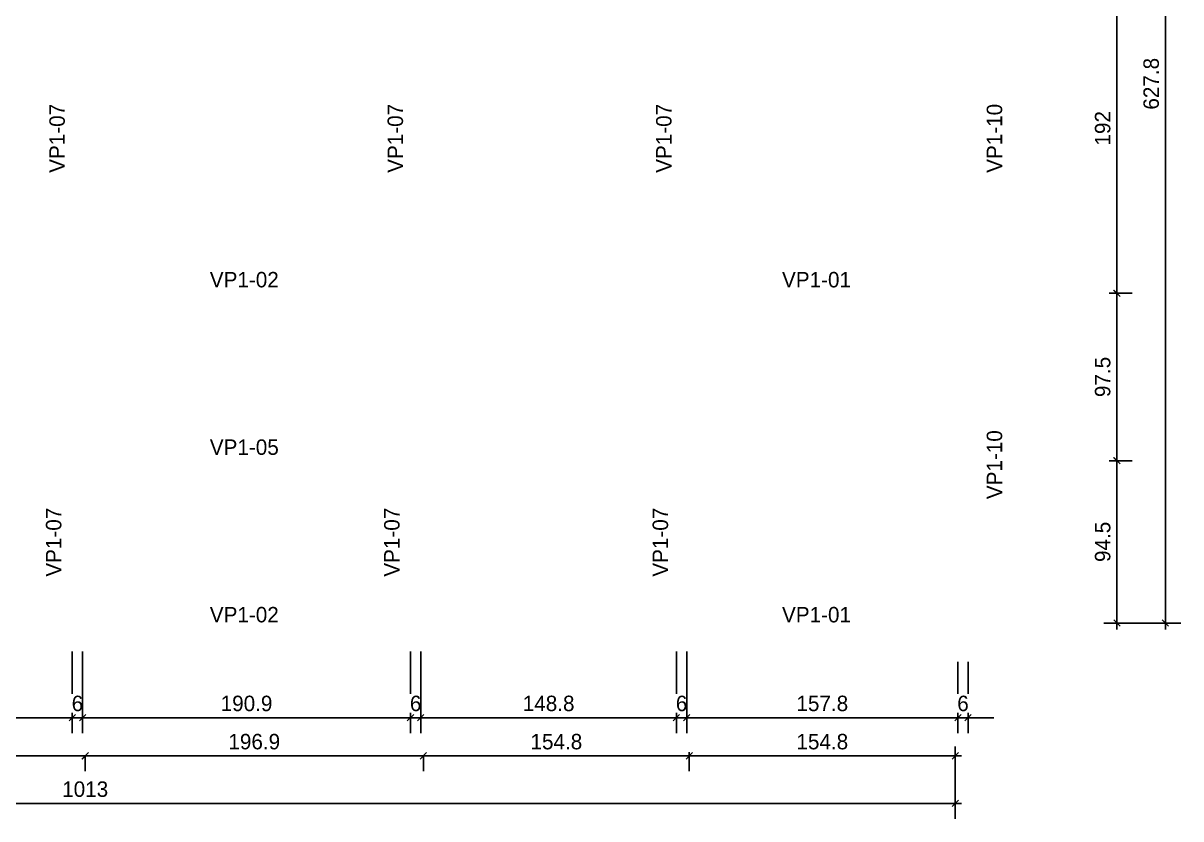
# Model space of a CAD drawing. Header units: millimetres. Extents: x 19442 to 19711, y 4351 to 4752.
# Drawn here: x 19448.81 to 19455.55, y 4514.73 to 4519.36 of the extents above; entities that cross this region are included whole.
import ezdxf

# ---------------------------------------------------------------- set-up
doc = ezdxf.new("R2010")
doc.units = ezdxf.units.MM
doc.layers.add('0 @ 0.5', color=7, linetype='Continuous')
doc.layers.add('TEXTO @ 0.5', color=2, linetype='Continuous')
doc.styles.add('century gothic', font='GOTHIC.TTF')
doc.dimstyles.new('ANOTATIVE CM SMCONSTRUCCIONES', dxfattribs={"dimscale": 0, "dimtxt": 0.18, "dimasz": 0.15, "dimexe": 0.18, "dimexo": 0.18, "dimgap": 0.07, "dimtad": 1, "dimdec": 1, "dimlfac": 100, "dimdsep": 46, "dimtxsty": 'century gothic', "dimblk1": 'FLECHA1', "dimblk2": 'FLECHA1', "dimsah": 1, "dimcen": 0.18, "dimdle": 0.075, "dimclrd": 1, "dimclre": 1, "dimclrt": 2, "dimaunit": 1, "dimadec": 0, "dimazin": 2, "dimtfac": 0.75, "dimtdec": 1, "dimtix": 1, "dimtmove": 2, "dimatfit": 3, "dimfxl": 0.09, "dimtvp": 1.5, "dimtfill": 1, "dimtolj": 1, "dimtzin": 0, "dimarcsym": 0})

# ---------------------------------------------------------------- blocks, each defined once
blk = doc.blocks.new('FLECHA1')
at = {"color": 1}
blk.add_line((-1, 0), (0.496, 0), dxfattribs=at)
at = {"color": 4}
blk.add_line((-0.246, -0.248), (0.248, 0.25), dxfattribs=at)
blk = doc.blocks.new('*D424')
at = {"color": 1, "lineweight": -2, "transparency": 16777216}
for p, q in [((19449.173, 4515.0994), (19449.173, 4515.0046)), ((19447.2042, 4515.0891), (19447.2042, 4515.0046)), ((19447.2792, 4515.0946), (19449.098, 4515.0946))]:
    blk.add_line(p, q, dxfattribs=at)
at = {"layer": 'Defpoints', "color": 0, "transparency": 16777216}
for p in [(19447.2042, 4515.1791), (19449.173, 4515.1894), (19449.173, 4515.0946)]:
    blk.add_point(p, dxfattribs=at)
at = {"color": 1, "lineweight": -2, "transparency": 16777216, "xscale": 0.075, "yscale": 0.075, "zscale": 0.075, "rotation": 180}
blk.add_blockref('FLECHA1', (19447.2042, 4515.0946), dxfattribs=at)
at = {"color": 1, "lineweight": -2, "transparency": 16777216, "xscale": 0.075, "yscale": 0.075, "zscale": 0.075}
blk.add_blockref('FLECHA1', (19449.173, 4515.0946), dxfattribs=at)
at = {"color": 2, "transparency": 16777216, "insert": (19448.1886, 4515.1768), "char_height": 0.09, "attachment_point": 5, "style": 'century gothic', "bg_fill": 3, "box_fill_scale": 1.1, "bg_fill_color": 256, "bg_fill_true_color": 13158600, "bg_fill_transparency": 0}
blk.add_mtext('\\A1;196.9', dxfattribs=at)
blk = doc.blocks.new('*D425')
at = {"color": 1, "lineweight": -2, "transparency": 16777216}
for p, q in [((19449.173, 4515.0994), (19449.173, 4515.0046)), ((19449.248, 4515.0946), (19451.0667, 4515.0946))]:
    blk.add_line(p, q, dxfattribs=at)
at = {"layer": 'Defpoints', "color": 0, "transparency": 16777216}
for p in [(19449.173, 4515.1894), (19451.1417, 4515.0946), (19451.1417, 4515.0946)]:
    blk.add_point(p, dxfattribs=at)
at = {"color": 1, "lineweight": -2, "transparency": 16777216, "xscale": 0.075, "yscale": 0.075, "zscale": 0.075, "rotation": 180}
blk.add_blockref('FLECHA1', (19449.173, 4515.0946), dxfattribs=at)
at = {"color": 1, "lineweight": -2, "transparency": 16777216, "xscale": 0.075, "yscale": 0.075, "zscale": 0.075}
blk.add_blockref('FLECHA1', (19451.1417, 4515.0946), dxfattribs=at)
at = {"color": 2, "transparency": 16777216, "insert": (19450.1573, 4515.1768), "char_height": 0.09, "attachment_point": 5, "style": 'century gothic', "bg_fill": 3, "box_fill_scale": 1.1, "bg_fill_color": 256, "bg_fill_true_color": 13158600, "bg_fill_transparency": 0}
blk.add_mtext('\\A1;196.9', dxfattribs=at)
blk = doc.blocks.new('*D426')
at = {"color": 1, "lineweight": -2, "transparency": 16777216}
for p, q in [((19452.6898, 4515.1169), (19452.6898, 4515.0046)), ((19454.2379, 4515.1494), (19454.2379, 4515.0046)), ((19452.7648, 4515.0946), (19454.1629, 4515.0946))]:
    blk.add_line(p, q, dxfattribs=at)
at = {"layer": 'Defpoints', "color": 0, "transparency": 16777216}
for p in [(19454.2379, 4515.2394), (19452.6898, 4515.2069), (19454.2379, 4515.0946)]:
    blk.add_point(p, dxfattribs=at)
at = {"color": 1, "lineweight": -2, "transparency": 16777216, "xscale": 0.075, "yscale": 0.075, "zscale": 0.075, "rotation": 180}
blk.add_blockref('FLECHA1', (19452.6898, 4515.0946), dxfattribs=at)
at = {"color": 1, "lineweight": -2, "transparency": 16777216, "xscale": 0.075, "yscale": 0.075, "zscale": 0.075}
blk.add_blockref('FLECHA1', (19454.2379, 4515.0946), dxfattribs=at)
at = {"color": 2, "transparency": 16777216, "insert": (19453.4639, 4515.1768), "char_height": 0.09, "attachment_point": 5, "style": 'century gothic', "bg_fill": 3, "box_fill_scale": 1.1, "bg_fill_color": 256, "bg_fill_true_color": 13158600, "bg_fill_transparency": 0}
blk.add_mtext('\\A1;154.8', dxfattribs=at)
blk = doc.blocks.new('*D427')
at = {"color": 1, "lineweight": -2, "transparency": 16777216}
for p, q in [((19454.2379, 4515.1494), (19454.2379, 4514.7279)), ((19444.108, 4515.0891), (19444.108, 4514.7279)), ((19444.183, 4514.8179), (19454.1629, 4514.8179))]:
    blk.add_line(p, q, dxfattribs=at)
at = {"layer": 'Defpoints', "color": 0, "transparency": 16777216}
for p in [(19454.2379, 4515.2394), (19444.108, 4515.1791), (19454.2379, 4514.8179)]:
    blk.add_point(p, dxfattribs=at)
at = {"color": 1, "lineweight": -2, "transparency": 16777216, "xscale": 0.075, "yscale": 0.075, "zscale": 0.075, "rotation": 180}
blk.add_blockref('FLECHA1', (19444.108, 4514.8179), dxfattribs=at)
at = {"color": 1, "lineweight": -2, "transparency": 16777216, "xscale": 0.075, "yscale": 0.075, "zscale": 0.075}
blk.add_blockref('FLECHA1', (19454.2379, 4514.8179), dxfattribs=at)
at = {"color": 2, "transparency": 16777216, "insert": (19449.173, 4514.9001), "char_height": 0.09, "attachment_point": 5, "style": 'century gothic', "bg_fill": 3, "box_fill_scale": 1.1, "bg_fill_color": 256, "bg_fill_true_color": 13158600, "bg_fill_transparency": 0}
blk.add_mtext('\\A1;1013', dxfattribs=at)
blk = doc.blocks.new('*D430')
at = {"color": 1, "lineweight": -2, "transparency": 16777216}
for p, q in [((19455.1373, 4519.7075), (19455.2686, 4519.7075)), ((19455.1786, 4519.6325), (19455.1786, 4517.8625)), ((19455.1343, 4517.7875), (19455.2686, 4517.7875))]:
    blk.add_line(p, q, dxfattribs=at)
at = {"layer": 'Defpoints', "color": 0, "transparency": 16777216}
for p in [(19455.0473, 4519.7075), (19455.0443, 4517.7875), (19455.1786, 4517.7875)]:
    blk.add_point(p, dxfattribs=at)
at = {"color": 1, "lineweight": -2, "transparency": 16777216, "xscale": 0.075, "yscale": 0.075, "zscale": 0.075}
for p, rotation in [((19455.1786, 4519.7075), 90), ((19455.1786, 4517.7875), 270)]:
    blk.add_blockref('FLECHA1', p, dxfattribs=dict(at, rotation=rotation))
at = {"color": 2, "transparency": 16777216, "insert": (19455.0963, 4518.7475), "char_height": 0.09, "attachment_point": 5, "rotation": 90, "style": 'century gothic', "bg_fill": 3, "box_fill_scale": 1.1, "bg_fill_color": 256, "bg_fill_true_color": 13158600, "bg_fill_transparency": 0}
blk.add_mtext('\\A1;192', dxfattribs=at)
blk = doc.blocks.new('*D431')
at = {"color": 1, "lineweight": -2, "transparency": 16777216}
for p, q in [((19455.1343, 4517.7875), (19455.2686, 4517.7875)), ((19455.1786, 4517.7125), (19455.1786, 4516.8875)), ((19455.1331, 4516.8125), (19455.2686, 4516.8125))]:
    blk.add_line(p, q, dxfattribs=at)
at = {"layer": 'Defpoints', "color": 0, "transparency": 16777216}
for p in [(19455.0443, 4517.7875), (19455.0431, 4516.8125), (19455.1786, 4516.8125)]:
    blk.add_point(p, dxfattribs=at)
at = {"color": 1, "lineweight": -2, "transparency": 16777216, "xscale": 0.075, "yscale": 0.075, "zscale": 0.075}
for p, rotation in [((19455.1786, 4517.7875), 90), ((19455.1786, 4516.8125), 270)]:
    blk.add_blockref('FLECHA1', p, dxfattribs=dict(at, rotation=rotation))
at = {"color": 2, "transparency": 16777216, "insert": (19455.0963, 4517.3), "char_height": 0.09, "attachment_point": 5, "rotation": 90, "style": 'century gothic', "bg_fill": 3, "box_fill_scale": 1.1, "bg_fill_color": 256, "bg_fill_true_color": 13158600, "bg_fill_transparency": 0}
blk.add_mtext('\\A1;97.5', dxfattribs=at)
blk = doc.blocks.new('*D432')
at = {"color": 1, "lineweight": -2, "transparency": 16777216}
for p, q in [((19455.1331, 4516.8125), (19455.2686, 4516.8125)), ((19455.1786, 4516.7375), (19455.1786, 4515.9425)), ((19455.1023, 4515.8675), (19455.2686, 4515.8675))]:
    blk.add_line(p, q, dxfattribs=at)
at = {"layer": 'Defpoints', "color": 0, "transparency": 16777216}
for p in [(19455.0431, 4516.8125), (19455.0123, 4515.8675), (19455.1786, 4515.8675)]:
    blk.add_point(p, dxfattribs=at)
at = {"color": 1, "lineweight": -2, "transparency": 16777216, "xscale": 0.075, "yscale": 0.075, "zscale": 0.075}
for p, rotation in [((19455.1786, 4516.8125), 90), ((19455.1786, 4515.8675), 270)]:
    blk.add_blockref('FLECHA1', p, dxfattribs=dict(at, rotation=rotation))
at = {"color": 2, "transparency": 16777216, "insert": (19455.0963, 4516.34), "char_height": 0.09, "attachment_point": 5, "rotation": 90, "style": 'century gothic', "bg_fill": 3, "box_fill_scale": 1.1, "bg_fill_color": 256, "bg_fill_true_color": 13158600, "bg_fill_transparency": 0}
blk.add_mtext('\\A1;94.5', dxfattribs=at)
blk = doc.blocks.new('*D433')
at = {"color": 1, "lineweight": -2, "transparency": 16777216}
for p, q in [((19455.1023, 4522.1459), (19455.551, 4522.1459)), ((19455.461, 4522.0709), (19455.461, 4515.9425)), ((19455.1023, 4515.8675), (19455.551, 4515.8675))]:
    blk.add_line(p, q, dxfattribs=at)
at = {"layer": 'Defpoints', "color": 0, "transparency": 16777216}
for p in [(19455.0123, 4522.1459), (19455.0123, 4515.8675), (19455.461, 4515.8675)]:
    blk.add_point(p, dxfattribs=at)
at = {"color": 1, "lineweight": -2, "transparency": 16777216, "xscale": 0.075, "yscale": 0.075, "zscale": 0.075}
for p, rotation in [((19455.461, 4522.1459), 90), ((19455.461, 4515.8675), 270)]:
    blk.add_blockref('FLECHA1', p, dxfattribs=dict(at, rotation=rotation))
at = {"color": 2, "transparency": 16777216, "insert": (19455.3787, 4519.0067), "char_height": 0.09, "attachment_point": 5, "rotation": 90, "style": 'century gothic', "bg_fill": 3, "box_fill_scale": 1.1, "bg_fill_color": 256, "bg_fill_true_color": 13158600, "bg_fill_transparency": 0}
blk.add_mtext('\\A1;627.8', dxfattribs=at)
blk = doc.blocks.new('*D441')
at = {"color": 1, "lineweight": -2, "transparency": 16777216}
for p, q in [((19452.6898, 4515.1169), (19452.6898, 4515.0046)), ((19451.1417, 4515.0946), (19451.1417, 4515.0046)), ((19451.2167, 4515.0946), (19452.6148, 4515.0946))]:
    blk.add_line(p, q, dxfattribs=at)
at = {"layer": 'Defpoints', "color": 0, "transparency": 16777216}
for p in [(19451.1417, 4515.1846), (19452.6898, 4515.2069), (19452.6898, 4515.0946)]:
    blk.add_point(p, dxfattribs=at)
at = {"color": 1, "lineweight": -2, "transparency": 16777216, "xscale": 0.075, "yscale": 0.075, "zscale": 0.075, "rotation": 180}
blk.add_blockref('FLECHA1', (19451.1417, 4515.0946), dxfattribs=at)
at = {"color": 1, "lineweight": -2, "transparency": 16777216, "xscale": 0.075, "yscale": 0.075, "zscale": 0.075}
blk.add_blockref('FLECHA1', (19452.6898, 4515.0946), dxfattribs=at)
at = {"color": 2, "transparency": 16777216, "insert": (19451.9158, 4515.1768), "char_height": 0.09, "attachment_point": 5, "style": 'century gothic', "bg_fill": 3, "box_fill_scale": 1.1, "bg_fill_color": 256, "bg_fill_true_color": 13158600, "bg_fill_transparency": 0}
blk.add_mtext('\\A1;154.8', dxfattribs=at)
blk = doc.blocks.new('*D472')
at = {"color": 1, "lineweight": -2, "transparency": 16777216}
for p, q in [((19447.1892, 4515.7025), (19447.1892, 4515.2268)), ((19449.098, 4515.7025), (19449.098, 4515.2268)), ((19447.2642, 4515.3168), (19449.023, 4515.3168))]:
    blk.add_line(p, q, dxfattribs=at)
at = {"layer": 'Defpoints', "color": 0, "transparency": 16777216}
for p in [(19447.1892, 4515.7925), (19449.098, 4515.7925), (19449.098, 4515.3168)]:
    blk.add_point(p, dxfattribs=at)
at = {"color": 1, "lineweight": -2, "transparency": 16777216, "xscale": 0.075, "yscale": 0.075, "zscale": 0.075, "rotation": 180}
blk.add_blockref('FLECHA1', (19447.1892, 4515.3168), dxfattribs=at)
at = {"color": 1, "lineweight": -2, "transparency": 16777216, "xscale": 0.075, "yscale": 0.075, "zscale": 0.075}
blk.add_blockref('FLECHA1', (19449.098, 4515.3168), dxfattribs=at)
at = {"color": 2, "transparency": 16777216, "insert": (19448.1436, 4515.3991), "char_height": 0.09, "attachment_point": 5, "style": 'century gothic', "bg_fill": 3, "box_fill_scale": 1.1, "bg_fill_color": 256, "bg_fill_true_color": 13158600, "bg_fill_transparency": 0}
blk.add_mtext('\\A1;190.9', dxfattribs=at)
blk = doc.blocks.new('*D473')
at = {"color": 1, "lineweight": -2, "transparency": 16777216}
for p, q in [((19449.098, 4515.7025), (19449.098, 4515.2268)), ((19449.158, 4515.7025), (19449.158, 4515.2268)), ((19449.023, 4515.3168), (19448.948, 4515.3168)), ((19449.098, 4515.3168), (19449.158, 4515.3168)), ((19449.233, 4515.3168), (19449.308, 4515.3168))]:
    blk.add_line(p, q, dxfattribs=at)
at = {"layer": 'Defpoints', "color": 0, "transparency": 16777216}
for p in [(19449.098, 4515.7925), (19449.158, 4515.7925)]:
    blk.add_point(p, dxfattribs=at)
at = {"color": 1, "lineweight": -2, "transparency": 16777216, "xscale": 0.075, "yscale": 0.075, "zscale": 0.075}
blk.add_blockref('FLECHA1', (19449.098, 4515.3168), dxfattribs=at)
at = {"color": 1, "lineweight": -2, "transparency": 16777216, "xscale": 0.075, "yscale": 0.075, "zscale": 0.075, "rotation": 180}
blk.add_blockref('FLECHA1', (19449.158, 4515.3168), dxfattribs=at)
at = {"color": 2, "transparency": 16777216, "insert": (19449.128, 4515.3991), "char_height": 0.09, "attachment_point": 5, "style": 'century gothic', "bg_fill": 3, "box_fill_scale": 1.1, "bg_fill_color": 256, "bg_fill_true_color": 13158600, "bg_fill_transparency": 0}
blk.add_mtext('\\A1;6', dxfattribs=at)
at = {"layer": 'Defpoints', "color": 0, "transparency": 16777216}
blk.add_point((19449.158, 4515.3168), dxfattribs=at)
blk = doc.blocks.new('*D474')
at = {"color": 1, "lineweight": -2, "transparency": 16777216}
for p, q in [((19449.158, 4515.7025), (19449.158, 4515.2268)), ((19451.0667, 4515.7025), (19451.0667, 4515.2268)), ((19449.233, 4515.3168), (19450.9917, 4515.3168))]:
    blk.add_line(p, q, dxfattribs=at)
at = {"layer": 'Defpoints', "color": 0, "transparency": 16777216}
for p in [(19449.158, 4515.7925), (19451.0667, 4515.7925), (19451.0667, 4515.3168)]:
    blk.add_point(p, dxfattribs=at)
at = {"color": 1, "lineweight": -2, "transparency": 16777216, "xscale": 0.075, "yscale": 0.075, "zscale": 0.075, "rotation": 180}
blk.add_blockref('FLECHA1', (19449.158, 4515.3168), dxfattribs=at)
at = {"color": 1, "lineweight": -2, "transparency": 16777216, "xscale": 0.075, "yscale": 0.075, "zscale": 0.075}
blk.add_blockref('FLECHA1', (19451.0667, 4515.3168), dxfattribs=at)
at = {"color": 2, "transparency": 16777216, "insert": (19450.1123, 4515.3991), "char_height": 0.09, "attachment_point": 5, "style": 'century gothic', "bg_fill": 3, "box_fill_scale": 1.1, "bg_fill_color": 256, "bg_fill_true_color": 13158600, "bg_fill_transparency": 0}
blk.add_mtext('\\A1;190.9', dxfattribs=at)
blk = doc.blocks.new('*D475')
at = {"color": 1, "lineweight": -2, "transparency": 16777216}
for p, q in [((19451.0667, 4515.7025), (19451.0667, 4515.2268)), ((19451.1267, 4515.7025), (19451.1267, 4515.2268)), ((19450.9917, 4515.3168), (19450.9167, 4515.3168)), ((19451.0667, 4515.3168), (19451.1267, 4515.3168)), ((19451.2017, 4515.3168), (19451.2767, 4515.3168))]:
    blk.add_line(p, q, dxfattribs=at)
at = {"layer": 'Defpoints', "color": 0, "transparency": 16777216}
for p in [(19451.0667, 4515.7925), (19451.1267, 4515.7925)]:
    blk.add_point(p, dxfattribs=at)
at = {"color": 1, "lineweight": -2, "transparency": 16777216, "xscale": 0.075, "yscale": 0.075, "zscale": 0.075}
blk.add_blockref('FLECHA1', (19451.0667, 4515.3168), dxfattribs=at)
at = {"color": 1, "lineweight": -2, "transparency": 16777216, "xscale": 0.075, "yscale": 0.075, "zscale": 0.075, "rotation": 180}
blk.add_blockref('FLECHA1', (19451.1267, 4515.3168), dxfattribs=at)
at = {"color": 2, "transparency": 16777216, "insert": (19451.0967, 4515.3991), "char_height": 0.09, "attachment_point": 5, "style": 'century gothic', "bg_fill": 3, "box_fill_scale": 1.1, "bg_fill_color": 256, "bg_fill_true_color": 13158600, "bg_fill_transparency": 0}
blk.add_mtext('\\A1;6', dxfattribs=at)
at = {"layer": 'Defpoints', "color": 0, "transparency": 16777216}
blk.add_point((19451.1267, 4515.3168), dxfattribs=at)
blk = doc.blocks.new('*D476')
at = {"color": 1, "lineweight": -2, "transparency": 16777216}
for p, q in [((19451.1267, 4515.7025), (19451.1267, 4515.2268)), ((19452.6148, 4515.7025), (19452.6148, 4515.2268)), ((19451.2017, 4515.3168), (19452.5398, 4515.3168))]:
    blk.add_line(p, q, dxfattribs=at)
at = {"layer": 'Defpoints', "color": 0, "transparency": 16777216}
for p in [(19451.1267, 4515.7925), (19452.6148, 4515.7925), (19452.6148, 4515.3168)]:
    blk.add_point(p, dxfattribs=at)
at = {"color": 1, "lineweight": -2, "transparency": 16777216, "xscale": 0.075, "yscale": 0.075, "zscale": 0.075, "rotation": 180}
blk.add_blockref('FLECHA1', (19451.1267, 4515.3168), dxfattribs=at)
at = {"color": 1, "lineweight": -2, "transparency": 16777216, "xscale": 0.075, "yscale": 0.075, "zscale": 0.075}
blk.add_blockref('FLECHA1', (19452.6148, 4515.3168), dxfattribs=at)
at = {"color": 2, "transparency": 16777216, "insert": (19451.8708, 4515.3991), "char_height": 0.09, "attachment_point": 5, "style": 'century gothic', "bg_fill": 3, "box_fill_scale": 1.1, "bg_fill_color": 256, "bg_fill_true_color": 13158600, "bg_fill_transparency": 0}
blk.add_mtext('\\A1;148.8', dxfattribs=at)
blk = doc.blocks.new('*D477')
at = {"color": 1, "lineweight": -2, "transparency": 16777216}
for p, q in [((19452.6148, 4515.7025), (19452.6148, 4515.2268)), ((19452.6748, 4515.7025), (19452.6748, 4515.2268)), ((19452.5398, 4515.3168), (19452.4648, 4515.3168)), ((19452.6148, 4515.3168), (19452.6748, 4515.3168)), ((19452.7498, 4515.3168), (19452.8248, 4515.3168))]:
    blk.add_line(p, q, dxfattribs=at)
at = {"layer": 'Defpoints', "color": 0, "transparency": 16777216}
for p in [(19452.6148, 4515.7925), (19452.6748, 4515.7925)]:
    blk.add_point(p, dxfattribs=at)
at = {"color": 1, "lineweight": -2, "transparency": 16777216, "xscale": 0.075, "yscale": 0.075, "zscale": 0.075}
blk.add_blockref('FLECHA1', (19452.6148, 4515.3168), dxfattribs=at)
at = {"color": 1, "lineweight": -2, "transparency": 16777216, "xscale": 0.075, "yscale": 0.075, "zscale": 0.075, "rotation": 180}
blk.add_blockref('FLECHA1', (19452.6748, 4515.3168), dxfattribs=at)
at = {"color": 2, "transparency": 16777216, "insert": (19452.6448, 4515.3991), "char_height": 0.09, "attachment_point": 5, "style": 'century gothic', "bg_fill": 3, "box_fill_scale": 1.1, "bg_fill_color": 256, "bg_fill_true_color": 13158600, "bg_fill_transparency": 0}
blk.add_mtext('\\A1;6', dxfattribs=at)
at = {"layer": 'Defpoints', "color": 0, "transparency": 16777216}
blk.add_point((19452.6748, 4515.3168), dxfattribs=at)
blk = doc.blocks.new('*D478')
at = {"color": 1, "lineweight": -2, "transparency": 16777216}
for p, q in [((19452.6748, 4515.7025), (19452.6748, 4515.2268)), ((19454.2529, 4515.6425), (19454.2529, 4515.2268)), ((19452.7498, 4515.3168), (19454.1779, 4515.3168))]:
    blk.add_line(p, q, dxfattribs=at)
at = {"layer": 'Defpoints', "color": 0, "transparency": 16777216}
for p in [(19452.6748, 4515.7925), (19454.2529, 4515.7325), (19454.2529, 4515.3168)]:
    blk.add_point(p, dxfattribs=at)
at = {"color": 1, "lineweight": -2, "transparency": 16777216, "xscale": 0.075, "yscale": 0.075, "zscale": 0.075, "rotation": 180}
blk.add_blockref('FLECHA1', (19452.6748, 4515.3168), dxfattribs=at)
at = {"color": 1, "lineweight": -2, "transparency": 16777216, "xscale": 0.075, "yscale": 0.075, "zscale": 0.075}
blk.add_blockref('FLECHA1', (19454.2529, 4515.3168), dxfattribs=at)
at = {"color": 2, "transparency": 16777216, "insert": (19453.4639, 4515.3991), "char_height": 0.09, "attachment_point": 5, "style": 'century gothic', "bg_fill": 3, "box_fill_scale": 1.1, "bg_fill_color": 256, "bg_fill_true_color": 13158600, "bg_fill_transparency": 0}
blk.add_mtext('\\A1;157.8', dxfattribs=at)
blk = doc.blocks.new('*D479')
at = {"color": 1, "lineweight": -2, "transparency": 16777216}
for p, q in [((19454.2529, 4515.6425), (19454.2529, 4515.2268)), ((19454.3129, 4515.6425), (19454.3129, 4515.2268)), ((19454.1779, 4515.3168), (19454.1029, 4515.3168)), ((19454.2529, 4515.3168), (19454.3129, 4515.3168)), ((19454.3879, 4515.3168), (19454.4629, 4515.3168))]:
    blk.add_line(p, q, dxfattribs=at)
at = {"layer": 'Defpoints', "color": 0, "transparency": 16777216}
for p in [(19454.2529, 4515.7325), (19454.3129, 4515.7325)]:
    blk.add_point(p, dxfattribs=at)
at = {"color": 1, "lineweight": -2, "transparency": 16777216, "xscale": 0.075, "yscale": 0.075, "zscale": 0.075}
blk.add_blockref('FLECHA1', (19454.2529, 4515.3168), dxfattribs=at)
at = {"color": 1, "lineweight": -2, "transparency": 16777216, "xscale": 0.075, "yscale": 0.075, "zscale": 0.075, "rotation": 180}
blk.add_blockref('FLECHA1', (19454.3129, 4515.3168), dxfattribs=at)
at = {"color": 2, "transparency": 16777216, "insert": (19454.2829, 4515.3991), "char_height": 0.09, "attachment_point": 5, "style": 'century gothic', "bg_fill": 3, "box_fill_scale": 1.1, "bg_fill_color": 256, "bg_fill_true_color": 13158600, "bg_fill_transparency": 0}
blk.add_mtext('\\A1;6', dxfattribs=at)
at = {"layer": 'Defpoints', "color": 0, "transparency": 16777216}
blk.add_point((19454.3129, 4515.3168), dxfattribs=at)

msp = doc.modelspace()

# ---------------------------------------------------------------- texts
at = {"layer": 'TEXTO @ 0.5', "color": 2, "char_height": 0.09, "width": 0.238534, "attachment_point": 1, "rotation": 90, "style": 'century gothic'}
for s, insert in [('VP1-07', (19448.9645, 4518.4883)), ('VP1-07', (19450.9332, 4518.4883)), ('VP1-07', (19452.4963, 4518.4883)), ('VP1-10', (19454.4209, 4518.4883)), ('VP1-10', (19454.4209, 4516.5887)), ('VP1-07', (19448.9443, 4516.1375)), ('VP1-07', (19450.913, 4516.1375)), ('VP1-07', (19452.4761, 4516.1375))]:
    msp.add_mtext(s, dxfattribs=dict(at, insert=insert))
at = {"layer": 'TEXTO @ 0.5', "color": 2, "char_height": 0.09, "width": 0.238534, "attachment_point": 1, "style": 'century gothic'}
for s, insert in [('VP1-02', (19449.8985, 4517.9114)), ('VP1-01', (19453.2294, 4517.9114)), ('VP1-05', (19449.8985, 4516.9364)), ('VP1-02', (19449.8985, 4515.9614)), ('VP1-01', (19453.2294, 4515.9614))]:
    msp.add_mtext(s, dxfattribs=dict(at, insert=insert))

# ---------------------------------------------------------------- dimensions: what is measured, and where the dimension line sits
at = {"layer": '0 @ 0.5'}
dim = msp.add_linear_dim(base=(19455.1786, 4517.7875), p1=(19455.0473, 4519.7075), p2=(19455.0443, 4517.7875), angle=90, dimstyle='ANOTATIVE CM SMCONSTRUCCIONES', override={"dimscale": 0.5, "dimtix": 1, "dimtofl": 1, "dimtmove": 2, "dimatfit": 3}, dxfattribs=at)
dim.commit()
dim.dimension.update_dxf_attribs({"geometry": '*D430', "text_midpoint": (19455.0963, 4518.7475)})
for base, p1, p2, picture, middle in [((19449.173, 4515.0946), (19447.2042, 4515.1791), (19449.173, 4515.1894), '*D424', (19448.1886, 4515.1768)), ((19454.2379, 4515.0946), (19452.6898, 4515.2069), (19454.2379, 4515.2394), '*D426', (19453.4639, 4515.1768))]:
    dim = msp.add_linear_dim(base=base, p1=p1, p2=p2, dimstyle='ANOTATIVE CM SMCONSTRUCCIONES', override={"dimscale": 0.5, "dimtix": 1, "dimtofl": 1, "dimtmove": 2, "dimatfit": 3}, dxfattribs=at)
    dim.commit()
    dim.dimension.update_dxf_attribs({"geometry": picture, "text_midpoint": middle})

# ---------------------------------------------------------------- next in the draw order: dimensions: what is measured, and where the dimension line sits
dim = msp.add_linear_dim(base=(19455.1786, 4516.8125), p1=(19455.0443, 4517.7875), p2=(19455.0431, 4516.8125), angle=90, dimstyle='ANOTATIVE CM SMCONSTRUCCIONES', override={"dimscale": 0.5, "dimtix": 1, "dimtofl": 1, "dimtmove": 2, "dimatfit": 3}, dxfattribs=at)
dim.commit()
dim.dimension.update_dxf_attribs({"geometry": '*D431', "text_midpoint": (19455.0963, 4517.3)})
dim = msp.add_linear_dim(base=(19451.1417, 4515.0946), p1=(19449.173, 4515.1894), p2=(19451.1417, 4515.0946), dimstyle='ANOTATIVE CM SMCONSTRUCCIONES', override={"dimscale": 0.5, "dimtix": 1, "dimtofl": 1, "dimtmove": 2, "dimatfit": 3}, dxfattribs=at)
dim.commit()
dim.dimension.update_dxf_attribs({"geometry": '*D425', "text_midpoint": (19450.1573, 4515.1768)})

# ---------------------------------------------------------------- next in the draw order: dimensions: what is measured, and where the dimension line sits
dim = msp.add_linear_dim(base=(19455.1786, 4515.8675), p1=(19455.0431, 4516.8125), p2=(19455.0123, 4515.8675), angle=90, dimstyle='ANOTATIVE CM SMCONSTRUCCIONES', override={"dimscale": 0.5, "dimtix": 1, "dimtofl": 1, "dimtmove": 2, "dimatfit": 3}, dxfattribs=at)
dim.commit()
dim.dimension.update_dxf_attribs({"geometry": '*D432', "text_midpoint": (19455.0963, 4516.34)})
dim = msp.add_linear_dim(base=(19454.2379, 4514.8179), p1=(19444.108, 4515.1791), p2=(19454.2379, 4515.2394), dimstyle='ANOTATIVE CM SMCONSTRUCCIONES', override={"dimscale": 0.5, "dimtix": 1, "dimtofl": 1, "dimtmove": 2, "dimatfit": 3}, dxfattribs=at)
dim.commit()
dim.dimension.update_dxf_attribs({"geometry": '*D427', "text_midpoint": (19449.173, 4514.9001)})

# ---------------------------------------------------------------- next in the draw order: dimensions: what is measured, and where the dimension line sits
dim = msp.add_linear_dim(base=(19455.461, 4515.8675), p1=(19455.0123, 4522.1459), p2=(19455.0123, 4515.8675), angle=90, dimstyle='ANOTATIVE CM SMCONSTRUCCIONES', override={"dimscale": 0.5, "dimtix": 1, "dimtofl": 1, "dimtmove": 2, "dimatfit": 3}, dxfattribs=at)
dim.commit()
dim.dimension.update_dxf_attribs({"geometry": '*D433', "text_midpoint": (19455.3787, 4519.0067)})
for base, p1, p2, picture, middle in [((19449.098, 4515.3168), (19447.1892, 4515.7925), (19449.098, 4515.7925), '*D472', (19448.1436, 4515.3991)), ((19452.6898, 4515.0946), (19451.1417, 4515.1846), (19452.6898, 4515.2069), '*D441', (19451.9158, 4515.1768))]:
    dim = msp.add_linear_dim(base=base, p1=p1, p2=p2, dimstyle='ANOTATIVE CM SMCONSTRUCCIONES', override={"dimscale": 0.5, "dimtix": 1, "dimtofl": 1, "dimtmove": 2, "dimatfit": 3}, dxfattribs=at)
    dim.commit()
    dim.dimension.update_dxf_attribs({"geometry": picture, "text_midpoint": middle})

# ---------------------------------------------------------------- next in the draw order: dimensions: what is measured, and where the dimension line sits
dim = msp.add_linear_dim(base=(19449.158, 4515.3168), p1=(19449.098, 4515.7925), p2=(19449.158, 4515.7925), dimstyle='ANOTATIVE CM SMCONSTRUCCIONES', override={"dimscale": 0.5, "dimtix": 1, "dimtofl": 1, "dimtmove": 2, "dimatfit": 3}, dxfattribs=at)
dim.commit()
dim.dimension.update_dxf_attribs({"geometry": '*D473', "text_midpoint": (19449.128, 4515.3991)})

# ---------------------------------------------------------------- next in the draw order: dimensions: what is measured, and where the dimension line sits
dim = msp.add_linear_dim(base=(19451.0667, 4515.3168), p1=(19449.158, 4515.7925), p2=(19451.0667, 4515.7925), dimstyle='ANOTATIVE CM SMCONSTRUCCIONES', override={"dimscale": 0.5, "dimtix": 1, "dimtofl": 1, "dimtmove": 2, "dimatfit": 3}, dxfattribs=at)
dim.commit()
dim.dimension.update_dxf_attribs({"geometry": '*D474', "text_midpoint": (19450.1123, 4515.3991)})

# ---------------------------------------------------------------- next in the draw order: dimensions: what is measured, and where the dimension line sits
dim = msp.add_linear_dim(base=(19451.1267, 4515.3168), p1=(19451.0667, 4515.7925), p2=(19451.1267, 4515.7925), dimstyle='ANOTATIVE CM SMCONSTRUCCIONES', override={"dimscale": 0.5, "dimtix": 1, "dimtofl": 1, "dimtmove": 2, "dimatfit": 3}, dxfattribs=at)
dim.commit()
dim.dimension.update_dxf_attribs({"geometry": '*D475', "text_midpoint": (19451.0967, 4515.3991)})

# ---------------------------------------------------------------- next in the draw order: dimensions: what is measured, and where the dimension line sits
dim = msp.add_linear_dim(base=(19452.6148, 4515.3168), p1=(19451.1267, 4515.7925), p2=(19452.6148, 4515.7925), dimstyle='ANOTATIVE CM SMCONSTRUCCIONES', override={"dimscale": 0.5, "dimtix": 1, "dimtofl": 1, "dimtmove": 2, "dimatfit": 3}, dxfattribs=at)
dim.commit()
dim.dimension.update_dxf_attribs({"geometry": '*D476', "text_midpoint": (19451.8708, 4515.3991)})

# ---------------------------------------------------------------- next in the draw order: dimensions: what is measured, and where the dimension line sits
dim = msp.add_linear_dim(base=(19452.6748, 4515.3168), p1=(19452.6148, 4515.7925), p2=(19452.6748, 4515.7925), dimstyle='ANOTATIVE CM SMCONSTRUCCIONES', override={"dimscale": 0.5, "dimtix": 1, "dimtofl": 1, "dimtmove": 2, "dimatfit": 3}, dxfattribs=at)
dim.commit()
dim.dimension.update_dxf_attribs({"geometry": '*D477', "text_midpoint": (19452.6448, 4515.3991)})

# ---------------------------------------------------------------- next in the draw order: dimensions: what is measured, and where the dimension line sits
dim = msp.add_linear_dim(base=(19454.2529, 4515.3168), p1=(19452.6748, 4515.7925), p2=(19454.2529, 4515.7325), dimstyle='ANOTATIVE CM SMCONSTRUCCIONES', override={"dimscale": 0.5, "dimtix": 1, "dimtofl": 1, "dimtmove": 2, "dimatfit": 3}, dxfattribs=at)
dim.commit()
dim.dimension.update_dxf_attribs({"geometry": '*D478', "text_midpoint": (19453.4639, 4515.3991)})

# ---------------------------------------------------------------- next in the draw order: dimensions: what is measured, and where the dimension line sits
dim = msp.add_linear_dim(base=(19454.3129, 4515.3168), p1=(19454.2529, 4515.7325), p2=(19454.3129, 4515.7325), dimstyle='ANOTATIVE CM SMCONSTRUCCIONES', override={"dimscale": 0.5, "dimtix": 1, "dimtofl": 1, "dimtmove": 2, "dimatfit": 3}, dxfattribs=at)
dim.commit()
dim.dimension.update_dxf_attribs({"geometry": '*D479', "text_midpoint": (19454.2829, 4515.3991)})

doc.saveas('drawing.dxf')
